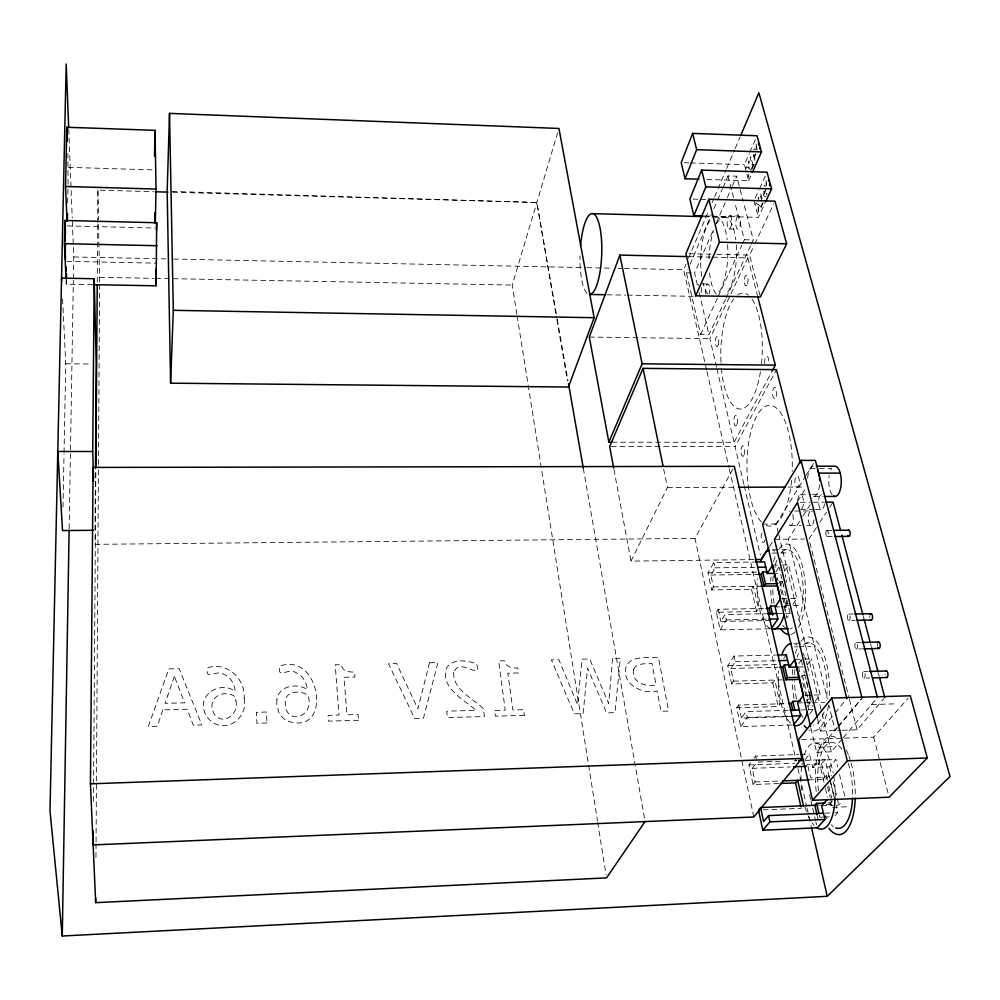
<?xml version="1.0" encoding="UTF-8"?>
<svg xmlns="http://www.w3.org/2000/svg" width="1000" height="1000" viewBox="0 0 1000 1000"><rect width="100%" height="100%" fill="white"/><g stroke="black" fill="none" stroke-linecap="round" stroke-linejoin="round"><path stroke-width="0.75" stroke-dasharray="5 3.75" d="M95.962 857.438L96.05 843.4M96.062 841.85L96.438 782.588M96.45 781.025L98.45 466.012M98.462 464.45L99.612 283.562M99.625 282L98.537 221.275M95.013 530.275L95.487 468.137M93.45 801.312L95.875 469.2M97.238 282.125L97.662 224.438M97.675 222.875L97.912 190.138L153.95 191.725M69.15 528.575L73.35 280.363M73.375 278.8L73.75 256.95L72.287 219.6M92.625 284.675L66.287 284.2L66.375 279.625M62.987 507.163L64.013 454.162M64.037 452.612L65.763 363.762L62.475 296.8M67.7 202.775L68.037 185.825M68.075 184.288L67.85 153.463M765.275 189.975L763.95 193.075L763.35 189.913M765.925 189.675L764.2 194L765.225 195.65A3.3 1.2 -86.2 0 0 766.012 195.162L766.737 193.275L766.9 195.087M755.325 153.95L754.075 156.488L753.5 153.412M755.925 153.912L754.312 157.387L755.312 158.95A3.262 1.163 -85.8 0 0 756.075 158.438L756.325 157.95M801.912 764.85L802.275 763.025M756.188 144.25L756.25 150.062M766.125 180.775L766.188 186.675M516.875 314.312L512.225 285.062L557.612 132.9M706.625 370.075L683.612 269.688L686.038 263.988M688.462 258.275L708.5 211.2M712.138 202.638L713.962 198.363M714.575 196.925L726.1 169.825M726.712 168.4L734.6 149.85M735.212 148.425L740.062 137.012M725.5 299.312L708.962 334.663L700.638 334.55L686.438 272.825L687.663 269.975M690.1 264.275L711.488 214.387M713.925 208.688L716.988 201.562M717.6 200.138L722.487 188.738M723.1 187.312L727.987 175.912L736.675 176.188L743.238 201.388M697.375 285.025L694.575 273L713.763 228.863M716.237 223.162L726.762 198.962M727.387 197.537L731.725 187.575M732.337 186.15L736.675 176.188M706.775 179.438L748.662 180.75L744.412 164.713L749.237 153.675M749.837 152.3L755.85 138.512M751.213 169.163L752.513 166.213L750.288 157.887L750.8 156.713L753.037 165.05L753.913 163.062M749.062 175.8L748.475 177.113L748.45 174.15M752.138 168.863L754.65 163.2M748.662 180.75L751.712 173.888M755.238 198.125L758.962 189.938M759.587 188.575L765.788 174.938M758.075 198.562L758.688 197.237L758.75 204.875L761.287 206.975M700.638 334.55L717.613 297.75M718.263 296.337L741.762 245.387M742.412 243.975L744.375 239.725L734.837 202.625M762.35 202.862L761.312 206.925M763.25 202.725L760.713 208.225L758.713 206.488L758.188 213.688L758.112 206.163L755.562 204.05L756.137 202.812L758.15 204.55M712.288 216.137L758.375 217.387L765.3 202.463M726.162 297.9L750.638 245.6M751.3 244.188L753.275 239.938L743.625 202.875M716.55 367.188L709.887 338.638L747.825 257.95L711.925 257.15M759.987 295.462L749.6 255.1L754.15 245.425M754.8 244.037L773.662 203.95M753.65 559.587L631 561.112L667.45 487.562L663.688 469.225M753.562 150.1L754.388 149.025A4.138 1.462 -85.8 0 1 755.225 149.4L755.475 149.875M611.962 442.188L734.075 442.312L772.35 370.662M743.863 484.25L735.088 446.637L776.45 369.637M753.787 816.988L695.013 538.362L732.862 469.062M769.7 628.812L720.125 629.825L716.388 612.238L756.562 611.487L758.475 608.55L753.4 586.312L751.513 589.3L711.637 589.925L707.987 572.825L713.913 562.562L753.812 562.05M711.637 589.925L713.4 586.938L710.863 575.037L715.05 567.825L713.913 562.562M716.388 612.238L718.188 609.288L766.1 608.413M778.388 533.112L776.188 524L805.387 476.55M806.188 475.238L815.337 460.375M770.413 620.5L720.788 621.475L725.125 614.487L765.713 613.725M769.625 546.312L772.9 541.038M797.513 501.488L806.538 486.987M720.125 629.825L726.3 619.95L725.125 614.487M799.613 521.362L788.275 539.2L827.362 698.888M802.862 516.263L810.15 504.8M775.925 571.8L779.038 566.975L774.613 567.038M784.762 570.887L788.65 564.925L779.9 565.037M778.725 583.625L780.075 581.575L782.725 581.538L783.787 585.988M816.413 527.55L808.913 539L849.038 698M819.75 522.463L826.413 512.288M829.75 507.212L833.088 502.125M782.725 581.538L779.85 585.9L785.125 608.062L787.312 604.837M791.912 724.975L740.738 726.6L736.737 707.788L778.175 706.562L780.212 703.825L774.788 680.062L772.775 682.85L731.663 683.95L727.763 665.688L734.1 656.05L775.575 655.075M731.663 683.95L733.55 681.15L730.837 668.438L735.312 661.688L734.1 656.05M780.075 581.575L785.362 603.812L784 605.837L786.888 617.95L790.1 613.263L780.55 573.312L776.125 573.375M792.812 604.35L796.8 598.513L788.65 564.925M736.737 707.788L738.662 705.037L785.725 703.662M783.763 658.413L786.325 654.825M792.675 716.5L741.45 718.075L746.087 711.575L788.612 710.3M740.738 726.6L747.35 717.425L746.087 711.575M798.8 663.487L801.287 660.088L798.25 660.15M807.312 664.55L811.475 658.95L802.45 659.175M800.962 677.25L802.4 675.325L805.125 675.25L802.837 678.312M778.85 783.525L753.075 784.525L748.913 764.963L750.612 762.738M754 758.3L755.7 756.075L798.812 754.55M753.075 784.525L755.113 781.938L752.2 768.337L757 762.1L780.138 761.275M806.6 700.975L808.062 699.087L810.812 699.013L807.7 703.025L802.412 680.812M815.062 701.413L820.188 694.875L811.475 658.95M809.675 713.925L813.112 709.562L812.113 705.375M817.513 718.925L820.413 731L834.137 714.2M835.113 713L845.9 699.8M763.7 186.038L764.275 185.512A4.188 1.512 -86.2 0 1 765.138 185.938L765.4 186.438M805.025 759.712L809.6 754.175L812.7 767.438L829.65 766.812L835.9 759.587L837.688 766.988M810.913 728.125L816.637 752.312L837.337 727.463M838.325 726.287L861 699.087M837.113 728.125L835.113 730.512L828.838 704.912M838.112 726.925L862.087 698.162M805.812 766.375L807.5 764.35L821.538 763.838L825.1 759.65L830.35 781.625M812.7 767.438L818.812 760.2L835.9 759.587M816.637 752.312L831.263 751.8L842.312 738.8M843.325 737.613L876.488 698.637M842.425 730.275L857.062 729.8L883.812 698.662M823.012 779.35L826.275 775.588L829.1 775.487L829.812 778.475M829.1 775.487L825.812 779.237L808.95 779.887M844.513 738.138L873.65 737.163L908.275 698.1M829.013 804.712L832.337 801.038M766.188 196.5C763.425 198.562 762.95 192.213 762.75 190.4M835.975 805.175L838.825 805.05L842.487 801.075M835 815.65L837.763 812.65L836.338 806.675M816.263 805.238L820.512 805.062M826.188 804.825L831.838 804.6L830.425 798.625M821.675 805.763L833.112 805.288M763.1 809.862L801.287 808.275M832.663 807.35L850.05 806.625M824.862 813.2L833.462 812.837M834.9 812.775L837.763 812.65M822.663 817.125L819.812 817.25L819.163 814.463M824.087 817.062L829.8 816.825M827.938 802.887L830.775 802.763L832.1 808.312M755.113 781.938L780.95 780.95M748.913 764.963L794.65 763.3M752.2 768.337L790.5 766.925M818.35 747.188L835.438 746.6M800.35 754.5L809.6 754.175M794.025 760.775L797.113 760.662M804.825 760.387L825.1 759.65M801.562 739.575L842.975 738.188M814.55 743.025L831.55 742.45M820.413 731L840.962 730.325M871.462 704.538L894.438 703.863M800.788 709.925L806.95 709.737M808.487 709.7L813.112 709.562M747.35 717.425L789.95 716.112M804.963 695.3L812.575 695.088M814.1 695.037L820.188 694.875M797.6 702.987L802.212 702.85M803.763 702.8L811.45 702.575L809.675 695.138M807.837 702.95L810.9 702.862M812.425 702.812L824.675 702.45M733.55 681.15L784.163 679.812M863.825 678.125A3.275 1.388 86.4 0 0 864.938 673.425A3.275 1.388 86.4 0 0 862.513 673.037A3.275 1.388 86.4 0 0 863.825 678.125L869.9 677.962M727.763 665.688L777.962 664.45M730.837 668.438L778.213 667.262M798.35 666.975L802.913 666.862L804.338 672.812M863.688 671.6L868.238 671.475M856.287 649.013A3.237 1.363 86.9 0 0 857.362 644.312A3.237 1.363 86.9 0 0 854.987 644.013A3.237 1.363 86.9 0 0 856.287 649.013L862.3 648.875M794.925 659.35L800.938 659.212M735.312 661.688L776.862 660.675M809.525 642.9L793.012 643.275A41.3 15.812 86.7 0 1 797.175 645.212M856.137 642.55L860.65 642.45M794.5 646.85L797.5 646.775M799.013 646.75L811.038 646.475M726.3 619.95L767.288 619.15M848.888 620.475A3.2 1.338 87.4 0 0 849.95 615.788A3.2 1.338 87.4 0 0 847.625 615.588A3.2 1.338 87.4 0 0 848.888 620.475L854.85 620.35M784.675 605.538L801 605.25M775.113 606.975L779.587 606.9M781.075 606.875L788.538 606.737M778.138 613.488L784.125 613.375M785.612 613.35L790.1 613.263M848.75 614.087L853.213 614M782.05 598.763L796.8 598.513M785.362 603.812L788.037 603.763M713.4 586.938L760.975 586.188M772.6 565.138L778.438 565.062M715.05 567.825L755.025 567.288M707.987 572.825L756.637 572.15M710.863 575.037L758.2 574.362M786.825 549.65L770.812 549.825A39.7 14.875 88.2 0 1 774.712 551.15M772.2 553.088L788.25 552.9M827.138 536.587L833.35 536.525M695.013 538.362L95.325 544.338L95.013 533.575M774.45 539.35L804.488 539.038M762.6 524.113L776.188 524M790.55 525.7L800.9 525.612M806.825 525.562L811.263 525.525M827.013 530.4L831.663 530.363M800.7 509.588L814.2 509.5M815.7 509.487L821.7 509.45M794.688 511.025L810.95 510.913A7.312 2.925 89.2 0 0 808.2 517.762A7.312 2.925 89.2 0 0 810.763 525.45A7.312 2.925 89.2 0 0 813.975 519.963M800.387 494.725L810.888 494.675M812.387 494.663L821.388 494.613M813.875 496.525L823.05 496.475M800.362 502.312L810.35 502.25M813.3 502.238L823.95 502.175M667.45 487.562L736.988 487.275M787.987 487.062L804.987 487M810.25 468.65L817.85 468.625M819.375 468.625L831.55 468.6A15.125 6.25 89.7 0 0 830.325 471.15M611.237 446.562L735.088 446.637M65.763 363.762L91.688 364M589.3 337.062L709.887 338.638M99.65 277.325L154.137 278.337M155.7 278.375L512.225 285.062M606.975 294.775L625.662 295.113M627.225 295.138L694.212 296.337M686.438 272.825L694.575 273M66.737 261.325L155.75 263.15M702.525 283.925L708.062 284.037M73.75 256.95L165.775 258.875M173.575 259.037L585.35 267.638M586.912 267.675L611.862 268.188M618.1 268.325L622.788 268.425M624.338 268.45L683.612 269.688M689.025 253.725L710.763 254.225M716.975 254.363L749.6 255.1M688.525 256.625L710.375 257.113M744.375 239.725L753.275 239.938M67.25 225.9L155.188 228.025M729.9 215.738A6.625 2.288 -86.9 0 1 731.162 226.012A6.625 2.288 -86.9 0 1 727.25 225.275A6.625 2.288 -86.9 0 1 729.9 215.738L738.625 215.975A6.625 2.312 -86.8 0 1 739.887 226.238A6.625 2.312 -86.8 0 1 735.925 225.5A6.625 2.312 -86.8 0 1 738.625 215.975M704.6 215.925L710.75 216.1M704.362 216.65L710.562 216.825M712.113 216.863L725.3 217.225M728.95 228.938L737.65 229.163M172.625 192.25L536.85 202.488L556.987 317.712M68.4 167.338L154.238 169.95M692.938 199.075L699.038 199.262M700.562 199.3L706.675 199.475M171.863 191.425L536.85 202.488L556.587 317.838M684.287 162.712L688.913 162.862M690.45 162.913L744.412 164.713M751.488 170.338L749.038 168.412L748.962 160.888L748.45 168.125L746.5 166.525L745.95 167.775L748.413 169.713M754.938 160.375L752.913 153.925M762.113 198.837L760.575 193.113L760.037 194.275L761.963 201.425M753.988 200.85L758.375 217.387M863.325 616.35L864.125 619.35M870.487 643.4L871.275 646.413M878.438 673.462L879.237 676.462M873.65 737.163L888.725 795.7M727.987 175.912L734.463 201.137M747.825 257.95L757.5 295.7M849.425 699.513L857.062 729.8M757.087 150.05L756.413 146.237M839.488 774.388L845.238 798.075M778.763 534.625L821.712 712.312M822.087 713.825L831.263 751.8M829.65 766.812L831.762 775.638M833.175 781.525L838.825 805.05M806.55 681.188L808.675 690.1M809.038 691.587L810.1 696.038M830.175 779.975L834.463 797.938M779.038 566.975L779.95 570.775M801.287 660.088L802.588 665.5M804.688 674.3L809.312 693.65M830.7 783.1L834.212 797.812M802.4 675.325L808.062 699.087M826.275 775.588L827.35 780.075M828.775 786.075L831.625 798.05M827.588 786.7L830.075 797.138M777.325 577.712L778.025 580.675M798.637 667.425L799.638 671.637M807.625 705.288L809.338 712.487M821.538 763.838L824.737 777.35L810.65 777.887L807.5 764.35M818.812 760.2L825.138 786.912M825.487 788.388L827.6 797.3M699.137 292.55L708.962 334.663M716.9 368.688L734.075 442.312M744.212 485.763L760.362 554.975M817.425 816.4L818.062 819.175M809.587 794.675L810.638 799.188M810.975 800.7L812.375 806.725M812.725 808.225L815.5 820.288M815.85 821.787L816.55 824.8M706.975 371.6L728.938 467.413M729.287 468.938L796.213 760.95M797.962 768.55L806.675 806.575M807.025 808.1L811.213 826.35M751.513 589.3L756.562 611.487M772.775 682.85L778.175 706.562M755.7 756.075L756.35 759.087M718.188 609.288L720.788 621.475M738.662 705.037L741.45 718.075M613.95 469.475L631 561.112M766.612 184.938L766.363 182.8M557.25 319.25L567.987 380.688M583.3 468.25L644.775 820.05M556.85 319.375L567.375 380.887M517.125 315.863L597.475 820.913M597.712 822.463L606.05 874.812M66.075 279.513L66.287 284.2M68.75 129.35L72.225 218.05M97.912 190.138L98.5 219.725M807.65 478.125A15.163 6.088 89.7 0 1 814.812 466.538M819.55 484.675A15.163 6.088 89.7 0 1 812.288 496.138M797.7 500.462A7.438 2.925 89.4 0 1 800.662 494.725A7.438 2.925 89.4 0 1 803.462 501.287A7.438 2.925 89.4 0 1 801.462 509.288M792.788 514.562A7.325 2.837 89.2 0 1 791.963 524.637A7.325 2.837 89.2 0 1 788.025 522.175M789.525 511.35A7.325 2.837 89.2 0 1 790.25 511.05M824.5 503.725A7.425 3.013 89.4 0 1 820.938 509.263A7.425 3.013 89.4 0 1 818.612 500.363A7.425 3.013 89.4 0 1 822.163 494.8M811.712 511.112A7.312 2.925 89.2 0 1 812.425 511.8M832.113 494.663A15.125 6.25 89.7 0 1 829.188 475.55M885.163 674.9A3.262 1.425 86.3 0 1 885.088 674.05M877.425 645.938A3.225 1.4 86.8 0 1 877.513 643.512M869.85 617.562A3.188 1.375 87.3 0 1 869.812 615.913M833.375 826.637A43.113 17.138 84.9 0 1 831.125 824.712M826.9 818.925A43.113 17.138 84.9 0 1 824.975 815.188M818.487 790.713A43.113 17.138 84.9 0 1 823.7 748.363A43.113 17.138 84.9 0 1 842.75 750.75M848.275 763.325A43.113 17.138 84.9 0 1 852.6 796.612M814.15 825.45A43.2 16.762 85.1 0 1 812.025 822.862M809.375 818.462A43.2 16.762 85.1 0 1 808.138 815.9M806.438 811.663A43.2 16.762 85.1 0 1 804.925 807.013M801.637 790.013A43.2 16.762 85.1 0 1 801.263 785.888M801.012 780.4A43.2 16.762 85.1 0 1 801.75 766.05M804.275 754.762A43.2 16.762 85.1 0 1 833.188 773.125M833.688 775.888A43.2 16.762 85.1 0 1 835.15 797.312M816.237 791.475A49.275 19.587 84.9 0 1 838.9 739.587M846.225 749.938A49.275 19.587 84.9 0 1 848.35 754.75M848.838 756.05A49.275 19.587 84.9 0 1 850.25 760.125M851.1 763A49.275 19.587 84.9 0 1 855.275 795.713M786.462 628.288A39.625 15.213 88.1 0 1 782.613 625.212M774.163 603.375A39.625 15.213 88.1 0 1 772.75 588.475M772.875 580.938A39.625 15.213 88.1 0 1 773.413 574.875M775.288 564.963A39.625 15.213 88.1 0 1 777.387 558.862M781.125 552.7A39.625 15.213 88.1 0 1 801.125 571.6A39.625 15.213 88.1 0 1 796.637 623.438M792.412 627.9A39.625 15.213 88.1 0 1 790.45 628.713M770.462 628.612A39.7 14.875 88.2 0 1 757.337 578.713M780.163 558.025A39.7 14.875 88.2 0 1 785.763 577.15M786.112 579.7A39.7 14.875 88.2 0 1 786.4 582.288M786.55 600.7A39.7 14.875 88.2 0 1 785.188 610.363M772.05 604A45.287 17.4 88.1 0 1 770.675 588.375M770.75 581.213A45.287 17.4 88.1 0 1 771.012 576.987M773.562 561.575A45.287 17.4 88.1 0 1 776.488 553.387M778.888 549.2A45.287 17.4 88.1 0 1 802.712 567.362A45.287 17.4 88.1 0 1 797.938 628.413M795.25 631.8A45.287 17.4 88.1 0 1 790.863 634.388M790.588 723.075A41.3 15.812 86.7 0 1 778.612 671.087M803 653.138A41.3 15.812 86.7 0 1 804.15 655.638M804.7 656.963A41.3 15.812 86.7 0 1 805.725 659.8M806.2 661.287A41.3 15.812 86.7 0 1 807.2 664.812M807.5 666.038A41.3 15.812 86.7 0 1 809.2 675.088M810.15 692.913A41.3 15.812 86.7 0 1 808.388 708.012M803.075 717.562A41.225 16.163 86.6 0 1 801.287 714.212M796.462 699.038A41.225 16.163 86.6 0 1 794.475 680.962M794.55 674.463A41.225 16.163 86.6 0 1 795.35 665.812M797.2 657.05A41.225 16.163 86.6 0 1 798.462 653.288M803.425 645.225A41.225 16.163 86.6 0 1 821.188 655.888A41.225 16.163 86.6 0 1 826.462 700.312M824.112 711.8A41.225 16.163 86.6 0 1 813.388 725.15M828.425 705.575A47.112 18.475 86.6 0 1 808.95 729.837M793.975 698.312A47.112 18.475 86.6 0 1 792.262 680.55M792.288 674.613A47.112 18.475 86.6 0 1 792.625 668.838M795.35 653.3A47.112 18.475 86.6 0 1 796.8 649M801.038 641.287A47.112 18.475 86.6 0 1 821.125 648.288A47.112 18.475 86.6 0 1 829.35 696.762M764.987 539.862A5.438 2.025 89 0 1 761.65 540.55A5.438 2.025 89 0 1 762.55 531.95M761.4 521.95A60.412 22.675 90 0 1 747.837 449.025A60.412 22.675 90 0 1 773.825 406.325A60.412 22.675 90 0 1 792.212 471.312M791.65 480.238A60.412 22.675 90 0 1 765.638 525.138M764.75 363.663A5.487 2.037 -88.5 0 1 766.862 356.175A5.487 2.037 -88.5 0 1 768.525 363.862M737.613 294.988A57.987 20.712 -88.5 0 1 748.363 295.163M752.025 299.175A57.987 20.712 -88.5 0 1 761.425 364.3M760.425 371.812A57.987 20.712 -88.5 0 1 738.688 408.875A57.987 20.712 -88.5 0 1 721.05 363.65M720.975 362.2A57.987 20.712 -88.5 0 1 733.662 299M714.987 216.988A39.925 13.475 -87.4 0 1 727.138 239.713M727.6 244.675A39.925 13.475 -87.4 0 1 718.2 293.312M707.875 293.975A39.925 13.475 -87.4 0 1 703.112 283.312M701.712 276.4A39.925 13.475 -87.4 0 1 711.45 219.013M701.3 287.562A6.262 2.075 -87.9 0 1 700.875 293.8M698.188 285.238A6.262 2.075 -87.9 0 1 698.675 284.387M716.55 223.8A39.888 13.662 -87.3 0 1 735.812 239.925M736.287 244.887A39.888 13.662 -87.3 0 1 724.987 295.25M716.287 294.125A39.888 13.662 -87.3 0 1 709.3 269.975M709.038 258.75A39.888 13.662 -87.3 0 1 713.612 230.538M705.863 294.163A6.25 2.1 -87.8 0 1 706.338 285.738A6.25 2.1 -87.8 0 1 709.175 285.55A6.25 2.1 -87.8 0 1 709.2 293.95M587.075 293.325A40.487 10.825 -88 0 1 580.013 255.888M235.8 700.413C239.975 713.213 223.2 726.525 214.35 714.237C205.588 699.087 222.262 687.925 235.487 696.838L235.8 700.413M285.287 701.025C283.6 727.062 316.188 717.638 307.812 694.9C300.625 690.675 286.438 690.188 285.287 701.025M244.163 698.55C248.188 716.112 229.2 732.6 213.2 722.7A20 18.162 0.9 0 1 205.562 714.3C195.662 695.812 219.975 679.85 235.263 691.45C234.45 684.237 230.675 676.6 223.375 674.163C216.975 669.175 204.112 681.85 207.938 667.7C227.362 661.5 245.712 679.05 244.163 698.55M276.913 699.613L276.75 704.175L278.788 712.212A19.737 17.975 8.1 0 0 286.512 720.537C332.962 738.538 321.75 651.363 279.95 666.012C276.488 680 288.938 667.5 295.325 672.412C302.6 674.862 306.462 682.375 307.462 689.562C297.225 682.688 278.762 685.537 276.913 699.613M453.713 672.4C452.713 689.762 472.775 698.263 483.45 708.688L484.438 716.513L447.45 717.613L446.725 711.175L476.15 710.325C464.012 699.762 439.212 687.188 446.875 667.438C453.6 658.075 467.212 660.562 476.562 663.787C483.062 681.575 462.413 659.212 455.5 669.513L453.713 672.4M612.575 658.438L608.7 703.525L589.7 658.975L581.975 659.163L577.6 704.862L558.888 659.7L551.388 659.887L574.375 713.85L583.112 713.587L587.575 668.125L606.525 712.887L615.025 712.638L620.325 658.263L612.575 658.438M633.663 669.4C630.775 682.35 645.863 687.35 656.038 684.9L652.05 663.575C645.95 664.087 636.6 662.438 633.663 669.4M626.05 666.625C621.3 684.225 642.262 694.688 657.175 691.012L660.962 711.275L668.575 711.05L658.413 657.362C647.987 658.487 631.712 654.562 626.05 666.625M429.525 662.75L417.85 708.913L396.625 663.525L388.525 663.713L414.688 718.587L423.387 718.337L437.95 662.55L429.525 662.75M162.85 709.912L157.3 726.237L148.3 726.513L168.85 668.888L179.112 668.65L201.838 724.912L193.3 725.175L187.138 709.237L162.85 709.912M174.35 676.363L165.1 703.337L184.638 702.8L174.35 676.363M266.988 722.987L256.925 723.275L256.388 712.312L266.413 712.025L266.988 722.987M358.575 720.263L328.55 721.15L328.125 715.337L339.05 715.025L335.2 664.788L341.5 664.638C341.975 671.263 349.312 672.275 354.562 672L354.988 677.025L344 677.3L346.975 714.8L358.088 714.475L358.575 720.263M524.375 715.337L495.45 716.188L494.7 710.5L505.225 710.188L498.65 660.938L504.712 660.8C505.513 667.175 512.513 668.312 517.762 668.025L518.45 672.95L507.863 673.225L512.863 709.975L523.575 709.663L524.375 715.337M826.137 531.337A3.088 1.262 88.9 0 0 826.812 536.487A3.088 1.262 88.9 0 0 828.275 532.663A3.088 1.262 88.9 0 0 826.137 531.337M776.175 396.425A5.55 2.1 -89 0 0 775.037 387.425A5.55 2.1 -89 0 0 772.625 394.862A5.55 2.1 -89 0 0 776.175 396.425M795.438 477.775A5.725 2.237 89.7 0 0 796.625 487.25A5.725 2.237 89.7 0 0 799.237 479.95A5.725 2.237 89.7 0 0 795.438 477.775M744.287 454.513A5.263 1.9 -89.8 0 0 743.25 445.863A5.263 1.9 -89.8 0 0 741.062 452.713A5.263 1.9 -89.8 0 0 744.287 454.513M747.575 283.637A5.337 1.9 -87.5 0 0 746.538 275.225A5.337 1.9 -87.5 0 0 744.325 282.725A5.337 1.9 -87.5 0 0 747.575 283.637M737.087 424A5.213 1.85 -89.4 0 0 736.075 415.513A5.213 1.85 -89.4 0 0 733.938 422.388A5.213 1.85 -89.4 0 0 737.087 424M718.337 344.625A5.062 1.737 -88.4 0 0 717.4 336.512A5.062 1.737 -88.4 0 0 715.387 343.462A5.062 1.737 -88.4 0 0 718.337 344.625"/><path stroke-width="1.5" d="M65.125 248.113L65.125 251.287M645.037 821.587L606.538 877.887L95.675 902.663L95.7 897.987M95.487 468.137L96.263 364.05L94.2 278.725L61.55 278.125L61.7 281.238M93.225 830.888L93.125 844.912L753.787 816.988L801.912 758.438L734.338 466.337L93.088 467.425L90.438 783.838L95.675 902.663M95.887 467.638L97.225 285.238M64.8 241.562L65.013 233.863L65.163 240.938M93.488 477.75L92.725 451.488L94.2 278.725M65.138 246.8L65.287 254.537L65.263 244.475M64.862 241.85L65.037 235.588L65.1 240.375M65.188 248L65.188 244.1M740.675 135.575L758.875 92.775L950 776.475L827.25 896.312L62.263 936.012L69.125 530.138M66.413 278.1L66.5 273.525M66 277.962L64.438 243.663L64.925 220.475L156.675 222.738L156.125 285.812L94.175 284.7M67.05 221.35L65.55 186.488L66.787 127.25L155.037 130.325L156.037 189.062L155.287 223.35M65.35 256.625L65.375 255.325L65.487 259.575M67.337 221.275L67.487 213.562M154.512 156.237L155.037 130.325M65.213 246.938C65.425 244.9 65.412 255.863 65.2 251.55M156.5 230.512L156.675 222.738M65.1 244.975L64.975 247.45L65.025 244.225M169.513 113.375L167.175 191.275L170.588 383.175L568.425 387.038L594.138 317.712L558.938 128.463L169.513 113.375L173.312 310.325L170.588 383.175M686.963 256.588L619.862 255.087L589.3 337.062L608.862 442.175L611.962 442.188M752.325 172.512L761.488 151.925L757.062 135.762L692.638 133.4L681.2 162.613L685.05 178.75L699.013 179.188M685.05 178.75L696.65 149.675L692.638 133.4M765.925 201.1L771.6 188.888L767.038 172.2L701.675 170.087L689.875 198.988L693.85 215.637L703.062 215.888M693.85 215.637L705.812 186.875L701.675 170.087M708.875 199.262L685.913 253.65L695.675 295.8L760.362 296.962L786.637 243.825L774.963 201.188L708.875 199.262L719.45 242.2L695.675 295.8M608.862 442.175L642.113 363.812L619.862 255.087M800.362 462.912L776.45 369.637L643.05 368.363L609.688 446.562L613.663 467.95M772.35 370.662L775.3 365.15L757.887 297.213M877.487 697.45L815.337 460.375L801 460.4L762.6 524.113L810.55 726.612M768.8 547.625L761.413 559.487L755.212 559.562M762.725 571.987L765.487 583.825L764 586.15L761.25 574.325L762.725 571.987L767.125 571.925M774.65 573.4L767.275 573.5L772.6 565.138L780.575 598.787L775.113 606.975L777.913 618.95L771.25 628.775L788.462 628.837M770.562 614.412L769.15 608.362L770.662 606.075L776.587 605.962M799.35 679.412L785.725 679.775L782.788 667.138L784.362 664.95L788.9 664.837M796.825 667.013L789.225 667.2L794.925 659.35L803.45 695.35L797.6 702.987L800.6 715.788L793.475 724.925L794.712 725.5A41.3 15.812 86.7 0 0 807.275 712.312M785.725 679.775L787.312 677.6L784.362 664.95M792.9 710.7L791.225 703.5L792.837 701.375L800.487 701.15M831.775 698.05L798.5 739.675L812.55 800.312L889.1 797.2L927.312 757.962L910.312 695.8L831.775 698.05L847.25 760.85L812.55 800.312M759.887 808.375L758.512 810.05L762.812 830.2L817.25 827.812L818.587 828.612A43.2 16.762 85.1 0 0 835.088 798.7M780.362 783.475L795.512 782.887L797.675 780.312L803.475 805.763M823.438 813.263L768.55 815.575L763.575 821.5L760.588 807.537L814.85 805.3L816.575 803.35L825.1 803M762.812 830.2L769.9 821.85L824.9 819.488L821.675 805.763L827.05 799.775M824.9 819.488L817.25 827.812L816.35 827.375M782.475 780.9L808.95 779.887M847.25 760.85L927.312 757.962M793.562 766.812L805.812 766.375M90.438 783.838L801.912 758.438M798.65 760.6L803.288 760.438M790.125 710.25L799.237 709.975M791.475 716.062L800.6 715.788M788.475 703.587L791.225 703.5M787.312 677.6L799.45 677.288M872.938 677.887L886.6 677.525M779.737 667.225L782.788 667.138M869.75 671.438L886.45 671.012M863.8 648.838L878.838 648.487M777.1 655.037L786.325 654.825L789.225 667.2M778.4 660.638L787.625 660.413M862.15 642.412L878.688 642.05M768.812 619.125L777.913 618.95M856.338 620.325L871.237 620.037M766.1 608.413L769.15 608.362M767.275 613.688L776.65 613.513M854.7 613.975L871.087 613.663M765.487 583.825L777.262 583.65M760.975 586.188L777.212 585.938M755.35 562.038L764.562 561.912L767.275 573.5M758.1 567.25L765.788 567.15M758.2 574.362L761.25 574.325M834.912 536.512L848.888 536.375M93.475 530.288L62.538 530.55L57.8 451.488L92.725 451.488M833.225 530.35L848.75 530.2M824.575 496.463L835.275 496.413M825.475 502.163L833.088 502.125L840.65 530.675M738.538 487.262L784.9 487.075M816.275 466.225L834.613 466.188A15.125 6.25 89.7 0 1 841.237 482.612A15.125 6.25 89.7 0 1 833.65 496.037M818.688 473.162L840.225 473.1M642.113 363.812L775.3 365.15M605.413 294.75L589.837 294.462A40.487 10.825 -88 0 0 601.638 256.275A40.487 10.825 -88 0 0 593.612 213.912A40.487 10.825 -88 0 0 580.575 245.588M173.312 310.325L594.138 317.712M64.438 243.663L157.075 245.725M719.45 242.2L786.637 243.825M592.875 213.637L702.812 216.612M65.55 186.488L156.037 189.062M155.512 191.762L167.963 192.113M705.812 186.875L771.6 188.888M696.65 149.675L761.488 151.925M758.4 143.5L759.087 145.538M768.413 180.138L768.763 181.062M841.838 535.188L862.925 614.85M864.125 619.35L870.088 641.9M871.675 647.913L878.037 671.963M879.638 677.975L884.812 697.513M801 460.4L861.988 697.9M846.875 698.6L797.513 502.325L774.45 539.35L817.15 717.412M770.662 606.075L772.775 615.175M792.837 701.375L794.85 710.025M816.575 803.35L818.838 813.075M814.85 805.3L817.1 815.013M811.562 827.875L827.25 896.312M795.512 782.887L800.95 806.775M768.55 815.575L769.9 821.85M643.05 368.363L663.062 466.163M769.425 183.487L769.788 185.738M568.525 383.762L583.3 468.25M759.6 147.875L759.737 148.938M62.263 936.012L50 811.087L66.188 63.987L68.688 127.788M65.95 269.725L66.013 271.087L66 266.962M64.925 220.475L65.525 234.088M65.487 245.738L65.438 244.275M66.787 127.25L67.35 141.125M93.088 467.425L93.488 481.262M154.938 212.738L155.113 223.438M155.85 269.188L156.125 285.812M817.638 470.125A15.163 6.088 89.7 0 1 819.375 476.763M819.525 478.05A15.163 6.088 89.7 0 1 819.675 480.7M885.738 671.338A3.262 1.425 86.3 0 1 887.938 674.062A3.262 1.425 86.3 0 1 886.225 677.35M878 642.4A3.225 1.4 86.8 0 1 879.875 643.55A3.225 1.4 86.8 0 1 879.725 647.837A3.225 1.4 86.8 0 1 877.825 647.425M870.138 614.525A3.188 1.375 87.3 0 1 872 614.475A3.188 1.375 87.3 0 1 872.337 618.763A3.188 1.375 87.3 0 1 870.537 619.55M848.112 530.638A3.088 1.3 88.8 0 1 849.85 531.487A3.088 1.3 88.8 0 1 849.712 535.625A3.088 1.3 88.8 0 1 847.95 535.5M852.537 797.987A43.113 17.138 84.9 0 1 835.662 827.862M855.225 798.288A49.275 19.587 84.9 0 1 828.95 828.413M760.7 561.362A39.7 14.875 88.2 0 1 768.888 550.188M784.15 614.675A39.7 14.875 88.2 0 1 772.412 629.163M788.575 634.5A45.287 17.4 88.1 0 1 780.512 628.513M782.2 653.675A41.3 15.812 86.7 0 1 790.95 643.35M806.562 728.05A47.112 18.475 86.6 0 1 804.237 725.525"/></g></svg>
